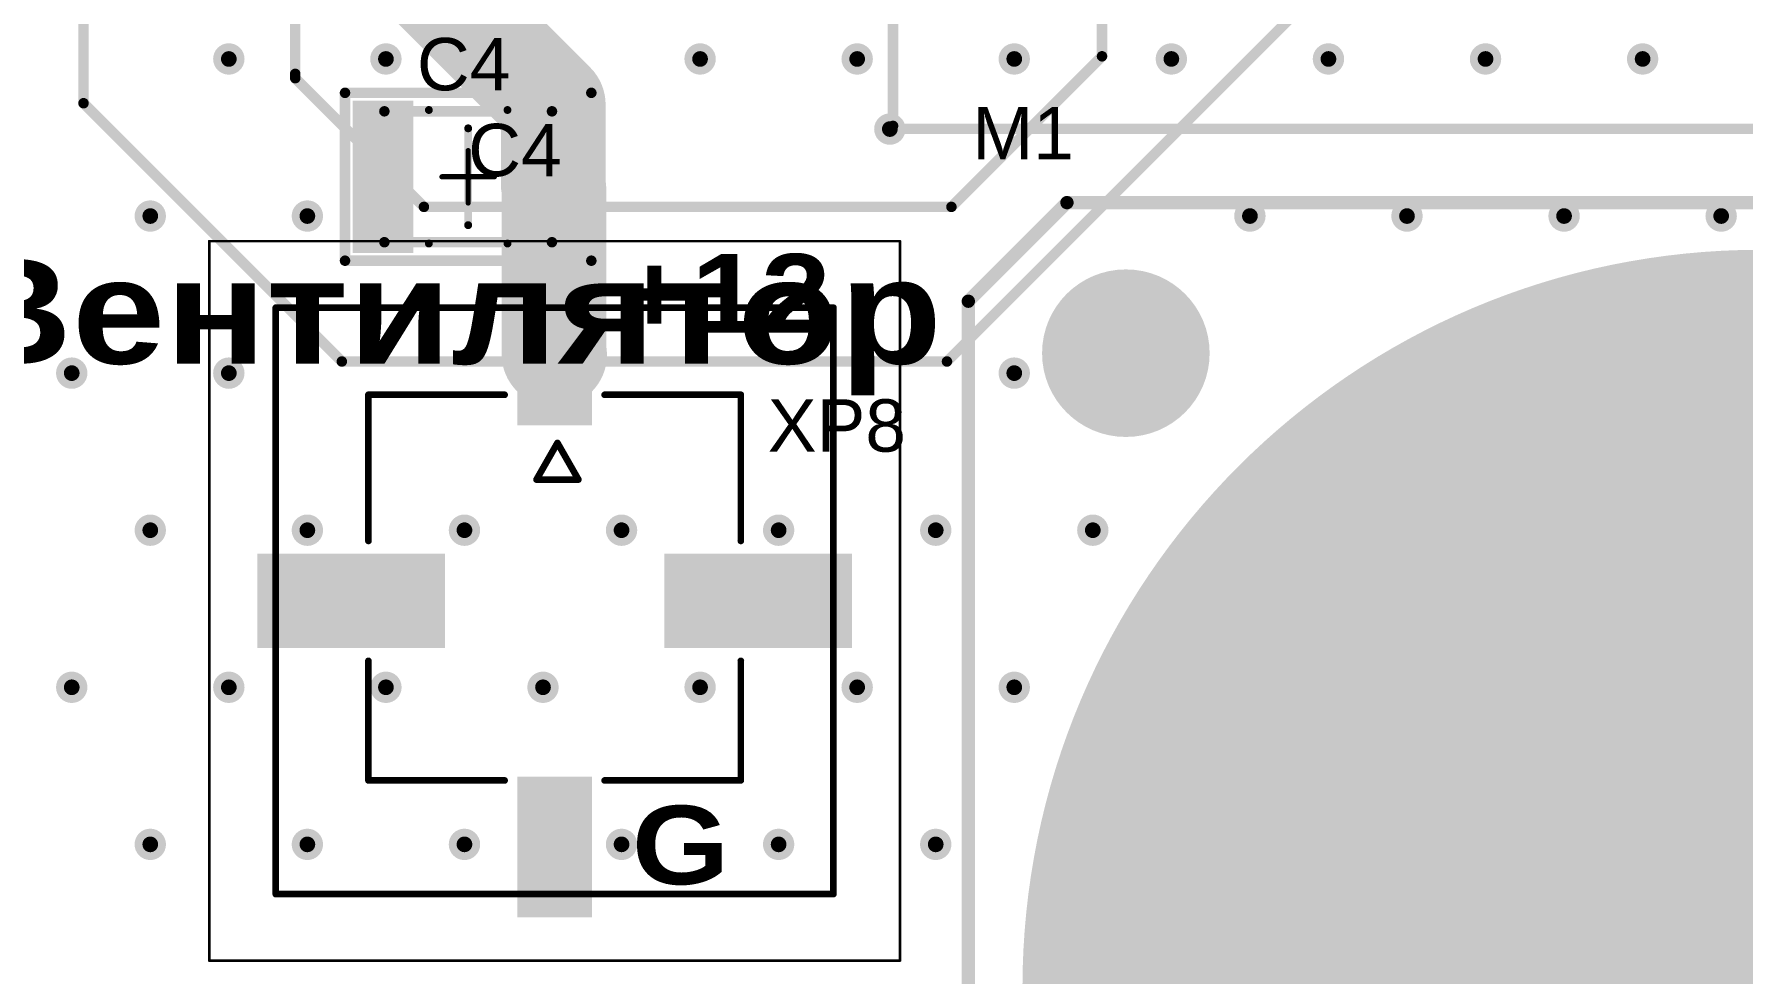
# Model space of a CAD drawing. Header units: inches. Extents: x 0 to 106, y 0 to 106.
# Drawn here: x 20.03 to 52.66, y 18.28 to 36.22 of the extents above; entities that cross this region are included whole.
import ezdxf

# ---------------------------------------------------------------- set-up
doc = ezdxf.new("R2010")
doc.units = ezdxf.units.IN
for name, color, linetype in [('Bottom Layer', 5, 'Continuous'), ('Bottom Solder', 6, 'Continuous'), ('Mechanical 13', 56, 'Continuous'), ('Mechanical 15', 56, 'Continuous'), ('Mechanical 16', 56, 'Continuous'), ('Mechanical 5', 56, 'Continuous'), ('Pad Holes', 156, 'Continuous'), ('Top Layer', 1, 'Continuous'), ('Top Overlay', 2, 'Continuous'), ('Top Paste', 8, 'Continuous'), ('Top Solder', 216, 'Continuous'), ('Via Holes', 16, 'Continuous')]:
    doc.layers.add(name, color=color, linetype=linetype)
doc.styles.add('Arial', font='', dxfattribs={"height": 0.2})
doc.styles.add('Arial Black', font='', dxfattribs={"height": 0.2})
doc.styles.get('Arial').set_extended_font_data('Arial')
doc.styles.get('Arial Black').set_extended_font_data('Arial Black')

# ---------------------------------------------------------------- blocks, each defined once
blk = doc.blocks.new('M_____430450218_6')
at = {"layer": 'Top Layer'}
for points in [[(-0.635, 5.97), (0.635, 5.97), (0.635, 3.43), (-0.635, 3.43)], [(-5.6, 0.825), (-2.17, 0.825), (-2.17, -0.825), (-5.6, -0.825)], [(2.17, 0.825), (5.6, 0.825), (5.6, -0.825), (2.17, -0.825)], [(-0.635, -3.43), (0.635, -3.43), (0.635, -5.97), (-0.635, -5.97)]]:
    blk.add_hatch(color=1, dxfattribs=at).paths.add_polyline_path(points)
at = {"layer": 'Top Paste'}
for points in [[(-0.635, 5.97), (0.635, 5.97), (0.635, 3.43), (-0.635, 3.43)], [(-5.6, 0.825), (-2.17, 0.825), (-2.17, -0.825), (-5.6, -0.825)], [(2.17, 0.825), (5.6, 0.825), (5.6, -0.825), (2.17, -0.825)], [(-0.635, -3.43), (0.635, -3.43), (0.635, -5.97), (-0.635, -5.97)]]:
    blk.add_hatch(color=8, dxfattribs=at).paths.add_polyline_path(points)
at = {"layer": 'Top Solder'}
for points in [[(-0.711, 6.046), (0.711, 6.046), (0.711, 3.354), (-0.711, 3.354)], [(-5.676, 0.901), (-2.094, 0.901), (-2.094, -0.901), (-5.676, -0.901)], [(2.094, 0.901), (5.676, 0.901), (5.676, -0.901), (2.094, -0.901)], [(-0.711, -3.354), (0.711, -3.354), (0.711, -6.046), (-0.711, -6.046)]]:
    blk.add_hatch(color=216, dxfattribs=at).paths.add_polyline_path(points)
at = {"layer": 'Mechanical 13'}
for points in [[(-5.325, 5.6, 0.127, 0.127, 0), (-5.325, -5.6, 0.127, 0.127, 0)], [(5.325, 5.6, 0.127, 0.127, 0), (-5.325, 5.6, 0.127, 0.127, 0)], [(5.325, 5.6, 0.127, 0.127, 0), (5.325, -5.6, 0.127, 0.127, 0)], [(-0.054, -3.017, 0.127, 0.127, 0), (-0.454, -2.317, 0.127, 0.127, 0)], [(0.346, -2.317, 0.127, 0.127, 0), (-0.454, -2.317, 0.127, 0.127, 0)], [(0.346, -2.317, 0.127, 0.127, 0), (-0.054, -3.017, 0.127, 0.127, 0)], [(5.325, -5.6, 0.127, 0.127, 0), (-5.325, -5.6, 0.127, 0.127, 0)]]:
    blk.add_lwpolyline(points, format="xyseb", dxfattribs=at)
for points in [[(-5.357, 5.6, 0.0635, 0.0635, 1), (-5.293, 5.6, 0.0635, 0.0635, 1)], [(-5.357, 5.6, 0.0635, 0.0635, 1), (-5.293, 5.6, 0.0635, 0.0635, 1)], [(5.293, 5.6, 0.0635, 0.0635, 1), (5.357, 5.6, 0.0635, 0.0635, 1)], [(5.293, 5.6, 0.0635, 0.0635, 1), (5.357, 5.6, 0.0635, 0.0635, 1)], [(-0.486, -2.317, 0.0635, 0.0635, 1), (-0.422, -2.317, 0.0635, 0.0635, 1)], [(-0.486, -2.317, 0.0635, 0.0635, 1), (-0.422, -2.317, 0.0635, 0.0635, 1)], [(0.314, -2.317, 0.0635, 0.0635, 1), (0.378, -2.317, 0.0635, 0.0635, 1)], [(0.314, -2.317, 0.0635, 0.0635, 1), (0.378, -2.317, 0.0635, 0.0635, 1)], [(-0.086, -3.017, 0.0635, 0.0635, 1), (-0.022, -3.017, 0.0635, 0.0635, 1)], [(-0.086, -3.017, 0.0635, 0.0635, 1), (-0.022, -3.017, 0.0635, 0.0635, 1)], [(-5.357, -5.6, 0.0635, 0.0635, 1), (-5.293, -5.6, 0.0635, 0.0635, 1)], [(-5.357, -5.6, 0.0635, 0.0635, 1), (-5.293, -5.6, 0.0635, 0.0635, 1)], [(5.293, -5.6, 0.0635, 0.0635, 1), (5.357, -5.6, 0.0635, 0.0635, 1)], [(5.293, -5.6, 0.0635, 0.0635, 1), (5.357, -5.6, 0.0635, 0.0635, 1)]]:
    blk.add_lwpolyline(points, format="xyseb", close=True, dxfattribs=at)
at = {"layer": 'Mechanical 15'}
for points in [[(6.595, 6.87, 0.05, 0.05, 0), (-6.595, 6.87, 0.05, 0.05, 0)], [(-6.595, 6.87, 0.05, 0.05, 0), (-6.595, -6.87, 0.05, 0.05, 0)], [(6.595, 6.87, 0.05, 0.05, 0), (6.595, -6.87, 0.05, 0.05, 0)], [(6.595, -6.87, 0.05, 0.05, 0), (-6.595, -6.87, 0.05, 0.05, 0)]]:
    blk.add_lwpolyline(points, format="xyseb", dxfattribs=at)
for points in [[(-6.608, 6.87, 0.025, 0.025, 1), (-6.583, 6.87, 0.025, 0.025, 1)], [(-6.608, 6.87, 0.025, 0.025, 1), (-6.583, 6.87, 0.025, 0.025, 1)], [(6.583, 6.87, 0.025, 0.025, 1), (6.608, 6.87, 0.025, 0.025, 1)], [(6.583, 6.87, 0.025, 0.025, 1), (6.608, 6.87, 0.025, 0.025, 1)], [(-6.608, -6.87, 0.025, 0.025, 1), (-6.583, -6.87, 0.025, 0.025, 1)], [(-6.608, -6.87, 0.025, 0.025, 1), (-6.583, -6.87, 0.025, 0.025, 1)], [(6.583, -6.87, 0.025, 0.025, 1), (6.608, -6.87, 0.025, 0.025, 1)], [(6.583, -6.87, 0.025, 0.025, 1), (6.608, -6.87, 0.025, 0.025, 1)]]:
    blk.add_lwpolyline(points, format="xyseb", close=True, dxfattribs=at)
at = {"layer": 'Top Overlay'}
for points in [[(-3.556, 3.429, 0.127, 0.127, 0), (-3.556, 1.145, 0.127, 0.127, 0)], [(-0.955, 3.429, 0.127, 0.127, 0), (-3.556, 3.429, 0.127, 0.127, 0)], [(3.556, 3.429, 0.127, 0.127, 0), (0.955, 3.429, 0.127, 0.127, 0)], [(3.556, 3.429, 0.127, 0.127, 0), (3.556, 1.145, 0.127, 0.127, 0)], [(-3.556, -1.145, 0.127, 0.127, 0), (-3.556, -3.937, 0.127, 0.127, 0)], [(3.556, -1.145, 0.127, 0.127, 0), (3.556, -3.937, 0.127, 0.127, 0)], [(-0.054, -3.017, 0.127, 0.127, 0), (-0.454, -2.317, 0.127, 0.127, 0)], [(0.346, -2.317, 0.127, 0.127, 0), (-0.454, -2.317, 0.127, 0.127, 0)], [(0.346, -2.317, 0.127, 0.127, 0), (-0.054, -3.017, 0.127, 0.127, 0)], [(-0.955, -3.937, 0.127, 0.127, 0), (-3.556, -3.937, 0.127, 0.127, 0)], [(3.556, -3.937, 0.127, 0.127, 0), (0.955, -3.937, 0.127, 0.127, 0)]]:
    blk.add_lwpolyline(points, format="xyseb", dxfattribs=at)
for points in [[(-3.588, 3.429, 0.0635, 0.0635, 1), (-3.524, 3.429, 0.0635, 0.0635, 1)], [(-3.588, 3.429, 0.0635, 0.0635, 1), (-3.524, 3.429, 0.0635, 0.0635, 1)], [(-0.987, 3.429, 0.0635, 0.0635, 1), (-0.923, 3.429, 0.0635, 0.0635, 1)], [(0.923, 3.429, 0.0635, 0.0635, 1), (0.987, 3.429, 0.0635, 0.0635, 1)], [(3.524, 3.429, 0.0635, 0.0635, 1), (3.588, 3.429, 0.0635, 0.0635, 1)], [(3.524, 3.429, 0.0635, 0.0635, 1), (3.588, 3.429, 0.0635, 0.0635, 1)], [(-3.588, 1.145, 0.0635, 0.0635, 1), (-3.524, 1.145, 0.0635, 0.0635, 1)], [(3.524, 1.145, 0.0635, 0.0635, 1), (3.588, 1.145, 0.0635, 0.0635, 1)], [(-3.588, -1.145, 0.0635, 0.0635, 1), (-3.524, -1.145, 0.0635, 0.0635, 1)], [(3.524, -1.145, 0.0635, 0.0635, 1), (3.588, -1.145, 0.0635, 0.0635, 1)], [(-0.486, -2.317, 0.0635, 0.0635, 1), (-0.422, -2.317, 0.0635, 0.0635, 1)], [(-0.486, -2.317, 0.0635, 0.0635, 1), (-0.422, -2.317, 0.0635, 0.0635, 1)], [(0.314, -2.317, 0.0635, 0.0635, 1), (0.378, -2.317, 0.0635, 0.0635, 1)], [(0.314, -2.317, 0.0635, 0.0635, 1), (0.378, -2.317, 0.0635, 0.0635, 1)], [(-0.086, -3.017, 0.0635, 0.0635, 1), (-0.022, -3.017, 0.0635, 0.0635, 1)], [(-0.086, -3.017, 0.0635, 0.0635, 1), (-0.022, -3.017, 0.0635, 0.0635, 1)], [(-3.588, -3.937, 0.0635, 0.0635, 1), (-3.524, -3.937, 0.0635, 0.0635, 1)], [(-3.588, -3.937, 0.0635, 0.0635, 1), (-3.524, -3.937, 0.0635, 0.0635, 1)], [(-0.987, -3.937, 0.0635, 0.0635, 1), (-0.923, -3.937, 0.0635, 0.0635, 1)], [(0.923, -3.937, 0.0635, 0.0635, 1), (0.987, -3.937, 0.0635, 0.0635, 1)], [(3.524, -3.937, 0.0635, 0.0635, 1), (3.588, -3.937, 0.0635, 0.0635, 1)], [(3.524, -3.937, 0.0635, 0.0635, 1), (3.588, -3.937, 0.0635, 0.0635, 1)]]:
    blk.add_lwpolyline(points, format="xyseb", close=True, dxfattribs=at)
blk = doc.blocks.new('______3030_16')
at = {"layer": 'Bottom Solder'}
h = blk.add_hatch(color=6, dxfattribs=at)
edge = h.paths.add_edge_path()
edge.add_arc((0, 0), 14.1, 0, 360)
h = blk.add_hatch(color=6, dxfattribs=at)
edge = h.paths.add_edge_path()
edge.add_arc((-12.125, 12.125), 1.6, 0, 360)
h = blk.add_hatch(color=6, dxfattribs=at)
edge = h.paths.add_edge_path()
edge.add_arc((12.125, 12.125), 1.6, 0, 360)
h = blk.add_hatch(color=6, dxfattribs=at)
edge = h.paths.add_edge_path()
edge.add_arc((-12.125, -12.125), 1.6, 0, 360)
h = blk.add_hatch(color=6, dxfattribs=at)
edge = h.paths.add_edge_path()
edge.add_arc((12.125, -12.125), 1.6, 0, 360)
at = {"layer": 'Pad Holes'}
h = blk.add_hatch(color=7, dxfattribs=at)
edge = h.paths.add_edge_path()
edge.add_arc((0, 0), 14, 0, 360)
h = blk.add_hatch(color=7, dxfattribs=at)
edge = h.paths.add_edge_path()
edge.add_arc((-12.125, 12.125), 1.5, 0, 360)
h = blk.add_hatch(color=7, dxfattribs=at)
edge = h.paths.add_edge_path()
edge.add_arc((12.125, 12.125), 1.5, 0, 360)
h = blk.add_hatch(color=7, dxfattribs=at)
edge = h.paths.add_edge_path()
edge.add_arc((-12.125, -12.125), 1.5, 0, 360)
h = blk.add_hatch(color=7, dxfattribs=at)
edge = h.paths.add_edge_path()
edge.add_arc((12.125, -12.125), 1.5, 0, 360)
at = {"layer": 'Top Solder'}
h = blk.add_hatch(color=216, dxfattribs=at)
edge = h.paths.add_edge_path()
edge.add_arc((0, 0), 14.1, 0, 360)
h = blk.add_hatch(color=216, dxfattribs=at)
edge = h.paths.add_edge_path()
edge.add_arc((-12.125, 12.125), 1.6, 0, 360)
h = blk.add_hatch(color=216, dxfattribs=at)
edge = h.paths.add_edge_path()
edge.add_arc((12.125, 12.125), 1.6, 0, 360)
h = blk.add_hatch(color=216, dxfattribs=at)
edge = h.paths.add_edge_path()
edge.add_arc((-12.125, -12.125), 1.6, 0, 360)
h = blk.add_hatch(color=216, dxfattribs=at)
edge = h.paths.add_edge_path()
edge.add_arc((12.125, -12.125), 1.6, 0, 360)
at = {"layer": 'Mechanical 13'}
for points in [[(-13.25, 15, 0.254, 0.254, 0), (-15, 13.25, 0.254, 0.254, 0)], [(13.25, 15, 0.254, 0.254, 0), (-13.25, 15, 0.254, 0.254, 0)], [(15.133, 13.117, 0.254, 0.254, 0), (13.25, 15, 0.254, 0.254, 0)], [(-15, 13.25, 0.254, 0.254, 0), (-15, -13.25, 0.254, 0.254, 0)], [(15.133, 13.117, 0.254, 0.254, 0), (15.133, -13.117, 0.254, 0.254, 0)], [(15.133, -13.117, 0.254, 0.254, 0), (13.25, -15, 0.254, 0.254, 0)], [(-13.25, -15, 0.254, 0.254, 0), (-15, -13.25, 0.254, 0.254, 0)], [(13.25, -15, 0.254, 0.254, 0), (-13.25, -15, 0.254, 0.254, 0)]]:
    blk.add_lwpolyline(points, format="xyseb", dxfattribs=at)
for points in [[(-13.313, 15, 0.127, 0.127, 1), (-13.186, 15, 0.127, 0.127, 1)], [(-13.313, 15, 0.127, 0.127, 1), (-13.186, 15, 0.127, 0.127, 1)], [(13.186, 15, 0.127, 0.127, 1), (13.313, 15, 0.127, 0.127, 1)], [(13.186, 15, 0.127, 0.127, 1), (13.313, 15, 0.127, 0.127, 1)], [(-15.064, 13.25, 0.127, 0.127, 1), (-14.937, 13.25, 0.127, 0.127, 1)], [(-15.064, 13.25, 0.127, 0.127, 1), (-14.937, 13.25, 0.127, 0.127, 1)], [(15.07, 13.117, 0.127, 0.127, 1), (15.197, 13.117, 0.127, 0.127, 1)], [(15.07, 13.117, 0.127, 0.127, 1), (15.197, 13.117, 0.127, 0.127, 1)], [(15.07, -13.117, 0.127, 0.127, 1), (15.197, -13.117, 0.127, 0.127, 1)], [(15.07, -13.117, 0.127, 0.127, 1), (15.197, -13.117, 0.127, 0.127, 1)], [(-15.064, -13.25, 0.127, 0.127, 1), (-14.937, -13.25, 0.127, 0.127, 1)], [(-15.064, -13.25, 0.127, 0.127, 1), (-14.937, -13.25, 0.127, 0.127, 1)], [(-13.313, -15, 0.127, 0.127, 1), (-13.186, -15, 0.127, 0.127, 1)], [(-13.313, -15, 0.127, 0.127, 1), (-13.186, -15, 0.127, 0.127, 1)], [(13.186, -15, 0.127, 0.127, 1), (13.313, -15, 0.127, 0.127, 1)], [(13.186, -15, 0.127, 0.127, 1), (13.313, -15, 0.127, 0.127, 1)]]:
    blk.add_lwpolyline(points, format="xyseb", close=True, dxfattribs=at)
at = {"layer": 'Top Overlay'}
for points in [[(-13.25, 15, 0.254, 0.254, 0), (-15, 13.25, 0.254, 0.254, 0)], [(13.25, 15, 0.254, 0.254, 0), (-13.25, 15, 0.254, 0.254, 0)], [(15.133, 13.117, 0.254, 0.254, 0), (13.25, 15, 0.254, 0.254, 0)], [(-15, 13.25, 0.254, 0.254, 0), (-15, -13.25, 0.254, 0.254, 0)], [(15.133, 13.117, 0.254, 0.254, 0), (15.133, -13.117, 0.254, 0.254, 0)], [(15.133, -13.117, 0.254, 0.254, 0), (13.25, -15, 0.254, 0.254, 0)], [(-13.25, -15, 0.254, 0.254, 0), (-15, -13.25, 0.254, 0.254, 0)], [(13.25, -15, 0.254, 0.254, 0), (-13.25, -15, 0.254, 0.254, 0)]]:
    blk.add_lwpolyline(points, format="xyseb", dxfattribs=at)
for points in [[(-13.313, 15, 0.127, 0.127, 1), (-13.186, 15, 0.127, 0.127, 1)], [(-13.313, 15, 0.127, 0.127, 1), (-13.186, 15, 0.127, 0.127, 1)], [(13.186, 15, 0.127, 0.127, 1), (13.313, 15, 0.127, 0.127, 1)], [(13.186, 15, 0.127, 0.127, 1), (13.313, 15, 0.127, 0.127, 1)], [(-15.064, 13.25, 0.127, 0.127, 1), (-14.937, 13.25, 0.127, 0.127, 1)], [(-15.064, 13.25, 0.127, 0.127, 1), (-14.937, 13.25, 0.127, 0.127, 1)], [(15.07, 13.117, 0.127, 0.127, 1), (15.197, 13.117, 0.127, 0.127, 1)], [(15.07, 13.117, 0.127, 0.127, 1), (15.197, 13.117, 0.127, 0.127, 1)], [(15.07, -13.117, 0.127, 0.127, 1), (15.197, -13.117, 0.127, 0.127, 1)], [(15.07, -13.117, 0.127, 0.127, 1), (15.197, -13.117, 0.127, 0.127, 1)], [(-15.064, -13.25, 0.127, 0.127, 1), (-14.937, -13.25, 0.127, 0.127, 1)], [(-15.064, -13.25, 0.127, 0.127, 1), (-14.937, -13.25, 0.127, 0.127, 1)], [(-13.313, -15, 0.127, 0.127, 1), (-13.186, -15, 0.127, 0.127, 1)], [(-13.313, -15, 0.127, 0.127, 1), (-13.186, -15, 0.127, 0.127, 1)], [(13.186, -15, 0.127, 0.127, 1), (13.313, -15, 0.127, 0.127, 1)], [(13.186, -15, 0.127, 0.127, 1), (13.313, -15, 0.127, 0.127, 1)]]:
    blk.add_lwpolyline(points, format="xyseb", close=True, dxfattribs=at)
blk = doc.blocks.new('1210C_24')
at = {"layer": 'Top Layer'}
for points in [[(-2.102, 1.353), (-1.148, 1.353), (-1.148, -1.353), (-2.102, -1.353)], [(1.148, 1.353), (2.102, 1.353), (2.102, -1.353), (1.148, -1.353)]]:
    blk.add_hatch(color=1, dxfattribs=at).paths.add_polyline_path(points)
at = {"layer": 'Top Paste'}
for points in [[(-2.102, 1.353), (-1.148, 1.353), (-1.148, -1.353), (-2.102, -1.353)], [(1.148, 1.353), (2.102, 1.353), (2.102, -1.353), (1.148, -1.353)]]:
    blk.add_hatch(color=8, dxfattribs=at).paths.add_polyline_path(points)
at = {"layer": 'Top Solder'}
for points in [[(-2.204, 1.455), (-1.046, 1.455), (-1.046, -1.455), (-2.204, -1.455)], [(1.046, 1.455), (2.204, 1.455), (2.204, -1.455), (1.046, -1.455)]]:
    blk.add_hatch(color=216, dxfattribs=at).paths.add_polyline_path(points)
at = {"layer": 'Mechanical 13'}
for points in [[(-1.6, -1.25, 0.2, 0.2, 0), (-1.6, 1.25, 0.2, 0.2, 0)], [(-1.6, 1.25, 0.2, 0.2, 0), (1.6, 1.25, 0.2, 0.2, 0)], [(1.6, -1.25, 0.2, 0.2, 0), (1.6, 1.25, 0.2, 0.2, 0)], [(-1.6, -1.25, 0.2, 0.2, 0), (1.6, -1.25, 0.2, 0.2, 0)]]:
    blk.add_lwpolyline(points, format="xyseb", dxfattribs=at)
for points in [[(-1.65, 1.25, 0.1, 0.1, 1), (-1.55, 1.25, 0.1, 0.1, 1)], [(-1.65, 1.25, 0.1, 0.1, 1), (-1.55, 1.25, 0.1, 0.1, 1)], [(1.55, 1.25, 0.1, 0.1, 1), (1.65, 1.25, 0.1, 0.1, 1)], [(1.55, 1.25, 0.1, 0.1, 1), (1.65, 1.25, 0.1, 0.1, 1)], [(-1.65, -1.25, 0.1, 0.1, 1), (-1.55, -1.25, 0.1, 0.1, 1)], [(-1.65, -1.25, 0.1, 0.1, 1), (-1.55, -1.25, 0.1, 0.1, 1)], [(1.55, -1.25, 0.1, 0.1, 1), (1.65, -1.25, 0.1, 0.1, 1)], [(1.55, -1.25, 0.1, 0.1, 1), (1.65, -1.25, 0.1, 0.1, 1)]]:
    blk.add_lwpolyline(points, format="xyseb", close=True, dxfattribs=at)
at = {"layer": 'Mechanical 15'}
for points in [[(-2.352, -1.603, 0.2, 0.2, 0), (-2.352, 1.603, 0.2, 0.2, 0)], [(-2.352, 1.603, 0.2, 0.2, 0), (2.352, 1.603, 0.2, 0.2, 0)], [(2.352, -1.603, 0.2, 0.2, 0), (2.352, 1.603, 0.2, 0.2, 0)], [(-2.352, -1.603, 0.2, 0.2, 0), (2.352, -1.603, 0.2, 0.2, 0)]]:
    blk.add_lwpolyline(points, format="xyseb", dxfattribs=at)
for points in [[(-2.402, 1.603, 0.1, 0.1, 1), (-2.302, 1.603, 0.1, 0.1, 1)], [(-2.402, 1.603, 0.1, 0.1, 1), (-2.302, 1.603, 0.1, 0.1, 1)], [(2.302, 1.603, 0.1, 0.1, 1), (2.402, 1.603, 0.1, 0.1, 1)], [(2.302, 1.603, 0.1, 0.1, 1), (2.402, 1.603, 0.1, 0.1, 1)], [(-2.402, -1.603, 0.1, 0.1, 1), (-2.302, -1.603, 0.1, 0.1, 1)], [(-2.402, -1.603, 0.1, 0.1, 1), (-2.302, -1.603, 0.1, 0.1, 1)], [(2.302, -1.603, 0.1, 0.1, 1), (2.402, -1.603, 0.1, 0.1, 1)], [(2.302, -1.603, 0.1, 0.1, 1), (2.402, -1.603, 0.1, 0.1, 1)]]:
    blk.add_lwpolyline(points, format="xyseb", close=True, dxfattribs=at)
at = {"layer": 'Mechanical 16'}
for points in [[(0, -0.5, 0.1, 0.1, 0), (0, 0.5, 0.1, 0.1, 0)], [(-0.5, 0, 0.1, 0.1, 0), (0.5, 0, 0.1, 0.1, 0)]]:
    blk.add_lwpolyline(points, format="xyseb", dxfattribs=at)
for points in [[(-0.025, 0.5, 0.05, 0.05, 1), (0.025, 0.5, 0.05, 0.05, 1)], [(-0.525, 0, 0.05, 0.05, 1), (-0.475, 0, 0.05, 0.05, 1)], [(0.475, 0, 0.05, 0.05, 1), (0.525, 0, 0.05, 0.05, 1)], [(-0.025, -0.5, 0.05, 0.05, 1), (0.025, -0.5, 0.05, 0.05, 1)]]:
    blk.add_lwpolyline(points, format="xyseb", close=True, dxfattribs=at)
at = {"layer": 'Mechanical 5'}
for points in [[(-2.352, -1.603, 0.2, 0.2, 0), (-2.352, 1.603, 0.2, 0.2, 0)], [(-2.352, 1.603, 0.2, 0.2, 0), (2.352, 1.603, 0.2, 0.2, 0)], [(2.352, -1.603, 0.2, 0.2, 0), (2.352, 1.603, 0.2, 0.2, 0)], [(-2.352, -1.603, 0.2, 0.2, 0), (2.352, -1.603, 0.2, 0.2, 0)]]:
    blk.add_lwpolyline(points, format="xyseb", dxfattribs=at)
for points in [[(-2.402, 1.603, 0.1, 0.1, 1), (-2.302, 1.603, 0.1, 0.1, 1)], [(-2.402, 1.603, 0.1, 0.1, 1), (-2.302, 1.603, 0.1, 0.1, 1)], [(2.302, 1.603, 0.1, 0.1, 1), (2.402, 1.603, 0.1, 0.1, 1)], [(2.302, 1.603, 0.1, 0.1, 1), (2.402, 1.603, 0.1, 0.1, 1)], [(-2.402, -1.603, 0.1, 0.1, 1), (-2.302, -1.603, 0.1, 0.1, 1)], [(-2.402, -1.603, 0.1, 0.1, 1), (-2.302, -1.603, 0.1, 0.1, 1)], [(2.302, -1.603, 0.1, 0.1, 1), (2.402, -1.603, 0.1, 0.1, 1)], [(2.302, -1.603, 0.1, 0.1, 1), (2.402, -1.603, 0.1, 0.1, 1)]]:
    blk.add_lwpolyline(points, format="xyseb", close=True, dxfattribs=at)
at = {"layer": 'Top Overlay'}
for points in [[(-0.75, 1.275, 0.15, 0.15, 0), (0.75, 1.275, 0.15, 0.15, 0)], [(0, 0, 0.15, 0.15, 0), (0, 0.925, 0.15, 0.15, 0)], [(0, -0.925, 0.15, 0.15, 0), (0, 0, 0.15, 0.15, 0)], [(-0.75, -1.275, 0.15, 0.15, 0), (0.75, -1.275, 0.15, 0.15, 0)]]:
    blk.add_lwpolyline(points, format="xyseb", dxfattribs=at)
for points in [[(-0.788, 1.275, 0.075, 0.075, 1), (-0.713, 1.275, 0.075, 0.075, 1)], [(0.713, 1.275, 0.075, 0.075, 1), (0.788, 1.275, 0.075, 0.075, 1)], [(-0.038, 0.925, 0.075, 0.075, 1), (0.038, 0.925, 0.075, 0.075, 1)], [(-0.038, 0, 0.075, 0.075, 1), (0.038, 0, 0.075, 0.075, 1)], [(-0.038, 0, 0.075, 0.075, 1), (0.038, 0, 0.075, 0.075, 1)], [(-0.038, -0.925, 0.075, 0.075, 1), (0.038, -0.925, 0.075, 0.075, 1)], [(-0.788, -1.275, 0.075, 0.075, 1), (-0.713, -1.275, 0.075, 0.075, 1)], [(0.713, -1.275, 0.075, 0.075, 1), (0.788, -1.275, 0.075, 0.075, 1)]]:
    blk.add_lwpolyline(points, format="xyseb", close=True, dxfattribs=at)
at = {"layer": 'Mechanical 5', "style": 'Arial'}
blk.add_text('C4', height=1, rotation=360, dxfattribs=at).set_placement((0, 0.011))

msp = doc.modelspace()

# ---------------------------------------------------------------- hatches: boundary and pattern name
at = {"layer": 'Bottom Layer'}
h = msp.add_hatch(color=5, dxfattribs=at)
edge = h.paths.add_edge_path()
edge.add_arc((23.75, 35.75), 0.3, 0, 360)
h = msp.add_hatch(color=5, dxfattribs=at)
edge = h.paths.add_edge_path()
edge.add_arc((26.75, 35.75), 0.3, 0, 360)
h = msp.add_hatch(color=5, dxfattribs=at)
edge = h.paths.add_edge_path()
edge.add_arc((32.75, 35.75), 0.3, 0, 360)
h = msp.add_hatch(color=5, dxfattribs=at)
edge = h.paths.add_edge_path()
edge.add_arc((35.75, 35.75), 0.3, 0, 360)
h = msp.add_hatch(color=5, dxfattribs=at)
edge = h.paths.add_edge_path()
edge.add_arc((38.75, 35.75), 0.3, 0, 360)
h = msp.add_hatch(color=5, dxfattribs=at)
edge = h.paths.add_edge_path()
edge.add_arc((41.75, 35.75), 0.3, 0, 360)
h = msp.add_hatch(color=5, dxfattribs=at)
edge = h.paths.add_edge_path()
edge.add_arc((44.75, 35.75), 0.3, 0, 360)
h = msp.add_hatch(color=5, dxfattribs=at)
edge = h.paths.add_edge_path()
edge.add_arc((47.75, 35.75), 0.3, 0, 360)
h = msp.add_hatch(color=5, dxfattribs=at)
edge = h.paths.add_edge_path()
edge.add_arc((50.75, 35.75), 0.3, 0, 360)
h = msp.add_hatch(color=5, dxfattribs=at)
edge = h.paths.add_edge_path()
edge.add_arc((36.374, 34.411), 0.3, 0, 360)
h = msp.add_hatch(color=5, dxfattribs=at)
edge = h.paths.add_edge_path()
edge.add_arc((22.25, 32.75), 0.3, 0, 360)
h = msp.add_hatch(color=5, dxfattribs=at)
edge = h.paths.add_edge_path()
edge.add_arc((25.25, 32.75), 0.3, 0, 360)
h = msp.add_hatch(color=5, dxfattribs=at)
edge = h.paths.add_edge_path()
edge.add_arc((43.25, 32.75), 0.3, 0, 360)
h = msp.add_hatch(color=5, dxfattribs=at)
edge = h.paths.add_edge_path()
edge.add_arc((46.25, 32.75), 0.3, 0, 360)
h = msp.add_hatch(color=5, dxfattribs=at)
edge = h.paths.add_edge_path()
edge.add_arc((49.25, 32.75), 0.3, 0, 360)
h = msp.add_hatch(color=5, dxfattribs=at)
edge = h.paths.add_edge_path()
edge.add_arc((52.25, 32.75), 0.3, 0, 360)
h = msp.add_hatch(color=5, dxfattribs=at)
edge = h.paths.add_edge_path()
edge.add_arc((20.75, 29.75), 0.3, 0, 360)
h = msp.add_hatch(color=5, dxfattribs=at)
edge = h.paths.add_edge_path()
edge.add_arc((23.75, 29.75), 0.3, 0, 360)
h = msp.add_hatch(color=5, dxfattribs=at)
edge = h.paths.add_edge_path()
edge.add_arc((38.75, 29.75), 0.3, 0, 360)
h = msp.add_hatch(color=5, dxfattribs=at)
edge = h.paths.add_edge_path()
edge.add_arc((22.25, 26.75), 0.3, 0, 360)
h = msp.add_hatch(color=5, dxfattribs=at)
edge = h.paths.add_edge_path()
edge.add_arc((25.25, 26.75), 0.3, 0, 360)
h = msp.add_hatch(color=5, dxfattribs=at)
edge = h.paths.add_edge_path()
edge.add_arc((28.25, 26.75), 0.3, 0, 360)
h = msp.add_hatch(color=5, dxfattribs=at)
edge = h.paths.add_edge_path()
edge.add_arc((31.25, 26.75), 0.3, 0, 360)
h = msp.add_hatch(color=5, dxfattribs=at)
edge = h.paths.add_edge_path()
edge.add_arc((34.25, 26.75), 0.3, 0, 360)
h = msp.add_hatch(color=5, dxfattribs=at)
edge = h.paths.add_edge_path()
edge.add_arc((37.25, 26.75), 0.3, 0, 360)
h = msp.add_hatch(color=5, dxfattribs=at)
edge = h.paths.add_edge_path()
edge.add_arc((40.25, 26.75), 0.3, 0, 360)
h = msp.add_hatch(color=5, dxfattribs=at)
edge = h.paths.add_edge_path()
edge.add_arc((20.75, 23.75), 0.3, 0, 360)
h = msp.add_hatch(color=5, dxfattribs=at)
edge = h.paths.add_edge_path()
edge.add_arc((23.75, 23.75), 0.3, 0, 360)
h = msp.add_hatch(color=5, dxfattribs=at)
edge = h.paths.add_edge_path()
edge.add_arc((26.75, 23.75), 0.3, 0, 360)
h = msp.add_hatch(color=5, dxfattribs=at)
edge = h.paths.add_edge_path()
edge.add_arc((29.75, 23.75), 0.3, 0, 360)
h = msp.add_hatch(color=5, dxfattribs=at)
edge = h.paths.add_edge_path()
edge.add_arc((32.75, 23.75), 0.3, 0, 360)
h = msp.add_hatch(color=5, dxfattribs=at)
edge = h.paths.add_edge_path()
edge.add_arc((35.75, 23.75), 0.3, 0, 360)
h = msp.add_hatch(color=5, dxfattribs=at)
edge = h.paths.add_edge_path()
edge.add_arc((38.75, 23.75), 0.3, 0, 360)
h = msp.add_hatch(color=5, dxfattribs=at)
edge = h.paths.add_edge_path()
edge.add_arc((22.25, 20.75), 0.3, 0, 360)
h = msp.add_hatch(color=5, dxfattribs=at)
edge = h.paths.add_edge_path()
edge.add_arc((25.25, 20.75), 0.3, 0, 360)
h = msp.add_hatch(color=5, dxfattribs=at)
edge = h.paths.add_edge_path()
edge.add_arc((28.25, 20.75), 0.3, 0, 360)
h = msp.add_hatch(color=5, dxfattribs=at)
edge = h.paths.add_edge_path()
edge.add_arc((31.25, 20.75), 0.3, 0, 360)
h = msp.add_hatch(color=5, dxfattribs=at)
edge = h.paths.add_edge_path()
edge.add_arc((34.25, 20.75), 0.3, 0, 360)
h = msp.add_hatch(color=5, dxfattribs=at)
edge = h.paths.add_edge_path()
edge.add_arc((37.25, 20.75), 0.3, 0, 360)
at = {"layer": 'Top Layer'}
h = msp.add_hatch(color=1, dxfattribs=at)
edge = h.paths.add_edge_path()
edge.add_arc((23.75, 35.75), 0.3, 0, 360)
h = msp.add_hatch(color=1, dxfattribs=at)
edge = h.paths.add_edge_path()
edge.add_arc((26.75, 35.75), 0.3, 0, 360)
h = msp.add_hatch(color=1, dxfattribs=at)
edge = h.paths.add_edge_path()
edge.add_arc((32.75, 35.75), 0.3, 0, 360)
h = msp.add_hatch(color=1, dxfattribs=at)
edge = h.paths.add_edge_path()
edge.add_arc((35.75, 35.75), 0.3, 0, 360)
h = msp.add_hatch(color=1, dxfattribs=at)
edge = h.paths.add_edge_path()
edge.add_arc((38.75, 35.75), 0.3, 0, 360)
h = msp.add_hatch(color=1, dxfattribs=at)
edge = h.paths.add_edge_path()
edge.add_arc((41.75, 35.75), 0.3, 0, 360)
h = msp.add_hatch(color=1, dxfattribs=at)
edge = h.paths.add_edge_path()
edge.add_arc((44.75, 35.75), 0.3, 0, 360)
h = msp.add_hatch(color=1, dxfattribs=at)
edge = h.paths.add_edge_path()
edge.add_arc((47.75, 35.75), 0.3, 0, 360)
h = msp.add_hatch(color=1, dxfattribs=at)
edge = h.paths.add_edge_path()
edge.add_arc((50.75, 35.75), 0.3, 0, 360)
h = msp.add_hatch(color=1, dxfattribs=at)
edge = h.paths.add_edge_path()
edge.add_arc((36.374, 34.411), 0.3, 0, 360)
h = msp.add_hatch(color=1, dxfattribs=at)
edge = h.paths.add_edge_path()
edge.add_arc((22.25, 32.75), 0.3, 0, 360)
h = msp.add_hatch(color=1, dxfattribs=at)
edge = h.paths.add_edge_path()
edge.add_arc((25.25, 32.75), 0.3, 0, 360)
h = msp.add_hatch(color=1, dxfattribs=at)
edge = h.paths.add_edge_path()
edge.add_arc((43.25, 32.75), 0.3, 0, 360)
h = msp.add_hatch(color=1, dxfattribs=at)
edge = h.paths.add_edge_path()
edge.add_arc((46.25, 32.75), 0.3, 0, 360)
h = msp.add_hatch(color=1, dxfattribs=at)
edge = h.paths.add_edge_path()
edge.add_arc((49.25, 32.75), 0.3, 0, 360)
h = msp.add_hatch(color=1, dxfattribs=at)
edge = h.paths.add_edge_path()
edge.add_arc((52.25, 32.75), 0.3, 0, 360)
h = msp.add_hatch(color=1, dxfattribs=at)
edge = h.paths.add_edge_path()
edge.add_arc((20.75, 29.75), 0.3, 0, 360)
h = msp.add_hatch(color=1, dxfattribs=at)
edge = h.paths.add_edge_path()
edge.add_arc((23.75, 29.75), 0.3, 0, 360)
h = msp.add_hatch(color=1, dxfattribs=at)
edge = h.paths.add_edge_path()
edge.add_arc((38.75, 29.75), 0.3, 0, 360)
h = msp.add_hatch(color=1, dxfattribs=at)
edge = h.paths.add_edge_path()
edge.add_arc((22.25, 26.75), 0.3, 0, 360)
h = msp.add_hatch(color=1, dxfattribs=at)
edge = h.paths.add_edge_path()
edge.add_arc((25.25, 26.75), 0.3, 0, 360)
h = msp.add_hatch(color=1, dxfattribs=at)
edge = h.paths.add_edge_path()
edge.add_arc((28.25, 26.75), 0.3, 0, 360)
h = msp.add_hatch(color=1, dxfattribs=at)
edge = h.paths.add_edge_path()
edge.add_arc((31.25, 26.75), 0.3, 0, 360)
h = msp.add_hatch(color=1, dxfattribs=at)
edge = h.paths.add_edge_path()
edge.add_arc((34.25, 26.75), 0.3, 0, 360)
h = msp.add_hatch(color=1, dxfattribs=at)
edge = h.paths.add_edge_path()
edge.add_arc((37.25, 26.75), 0.3, 0, 360)
h = msp.add_hatch(color=1, dxfattribs=at)
edge = h.paths.add_edge_path()
edge.add_arc((40.25, 26.75), 0.3, 0, 360)
h = msp.add_hatch(color=1, dxfattribs=at)
edge = h.paths.add_edge_path()
edge.add_arc((20.75, 23.75), 0.3, 0, 360)
h = msp.add_hatch(color=1, dxfattribs=at)
edge = h.paths.add_edge_path()
edge.add_arc((23.75, 23.75), 0.3, 0, 360)
h = msp.add_hatch(color=1, dxfattribs=at)
edge = h.paths.add_edge_path()
edge.add_arc((26.75, 23.75), 0.3, 0, 360)
h = msp.add_hatch(color=1, dxfattribs=at)
edge = h.paths.add_edge_path()
edge.add_arc((29.75, 23.75), 0.3, 0, 360)
h = msp.add_hatch(color=1, dxfattribs=at)
edge = h.paths.add_edge_path()
edge.add_arc((32.75, 23.75), 0.3, 0, 360)
h = msp.add_hatch(color=1, dxfattribs=at)
edge = h.paths.add_edge_path()
edge.add_arc((35.75, 23.75), 0.3, 0, 360)
h = msp.add_hatch(color=1, dxfattribs=at)
edge = h.paths.add_edge_path()
edge.add_arc((38.75, 23.75), 0.3, 0, 360)
h = msp.add_hatch(color=1, dxfattribs=at)
edge = h.paths.add_edge_path()
edge.add_arc((22.25, 20.75), 0.3, 0, 360)
h = msp.add_hatch(color=1, dxfattribs=at)
edge = h.paths.add_edge_path()
edge.add_arc((25.25, 20.75), 0.3, 0, 360)
h = msp.add_hatch(color=1, dxfattribs=at)
edge = h.paths.add_edge_path()
edge.add_arc((28.25, 20.75), 0.3, 0, 360)
h = msp.add_hatch(color=1, dxfattribs=at)
edge = h.paths.add_edge_path()
edge.add_arc((31.25, 20.75), 0.3, 0, 360)
h = msp.add_hatch(color=1, dxfattribs=at)
edge = h.paths.add_edge_path()
edge.add_arc((34.25, 20.75), 0.3, 0, 360)
h = msp.add_hatch(color=1, dxfattribs=at)
edge = h.paths.add_edge_path()
edge.add_arc((37.25, 20.75), 0.3, 0, 360)
at = {"layer": 'Via Holes'}
h = msp.add_hatch(color=7, dxfattribs=at)
edge = h.paths.add_edge_path()
edge.add_arc((23.75, 35.75), 0.15, 0, 360)
h = msp.add_hatch(color=7, dxfattribs=at)
edge = h.paths.add_edge_path()
edge.add_arc((26.75, 35.75), 0.15, 0, 360)
h = msp.add_hatch(color=7, dxfattribs=at)
edge = h.paths.add_edge_path()
edge.add_arc((32.75, 35.75), 0.15, 0, 360)
h = msp.add_hatch(color=7, dxfattribs=at)
edge = h.paths.add_edge_path()
edge.add_arc((35.75, 35.75), 0.15, 0, 360)
h = msp.add_hatch(color=7, dxfattribs=at)
edge = h.paths.add_edge_path()
edge.add_arc((38.75, 35.75), 0.15, 0, 360)
h = msp.add_hatch(color=7, dxfattribs=at)
edge = h.paths.add_edge_path()
edge.add_arc((41.75, 35.75), 0.15, 0, 360)
h = msp.add_hatch(color=7, dxfattribs=at)
edge = h.paths.add_edge_path()
edge.add_arc((44.75, 35.75), 0.15, 0, 360)
h = msp.add_hatch(color=7, dxfattribs=at)
edge = h.paths.add_edge_path()
edge.add_arc((47.75, 35.75), 0.15, 0, 360)
h = msp.add_hatch(color=7, dxfattribs=at)
edge = h.paths.add_edge_path()
edge.add_arc((50.75, 35.75), 0.15, 0, 360)
h = msp.add_hatch(color=7, dxfattribs=at)
edge = h.paths.add_edge_path()
edge.add_arc((36.374, 34.411), 0.15, 0, 360)
h = msp.add_hatch(color=7, dxfattribs=at)
edge = h.paths.add_edge_path()
edge.add_arc((22.25, 32.75), 0.15, 0, 360)
h = msp.add_hatch(color=7, dxfattribs=at)
edge = h.paths.add_edge_path()
edge.add_arc((25.25, 32.75), 0.15, 0, 360)
h = msp.add_hatch(color=7, dxfattribs=at)
edge = h.paths.add_edge_path()
edge.add_arc((43.25, 32.75), 0.15, 0, 360)
h = msp.add_hatch(color=7, dxfattribs=at)
edge = h.paths.add_edge_path()
edge.add_arc((46.25, 32.75), 0.15, 0, 360)
h = msp.add_hatch(color=7, dxfattribs=at)
edge = h.paths.add_edge_path()
edge.add_arc((49.25, 32.75), 0.15, 0, 360)
h = msp.add_hatch(color=7, dxfattribs=at)
edge = h.paths.add_edge_path()
edge.add_arc((52.25, 32.75), 0.15, 0, 360)
h = msp.add_hatch(color=7, dxfattribs=at)
edge = h.paths.add_edge_path()
edge.add_arc((20.75, 29.75), 0.15, 0, 360)
h = msp.add_hatch(color=7, dxfattribs=at)
edge = h.paths.add_edge_path()
edge.add_arc((23.75, 29.75), 0.15, 0, 360)
h = msp.add_hatch(color=7, dxfattribs=at)
edge = h.paths.add_edge_path()
edge.add_arc((38.75, 29.75), 0.15, 0, 360)
h = msp.add_hatch(color=7, dxfattribs=at)
edge = h.paths.add_edge_path()
edge.add_arc((22.25, 26.75), 0.15, 0, 360)
h = msp.add_hatch(color=7, dxfattribs=at)
edge = h.paths.add_edge_path()
edge.add_arc((25.25, 26.75), 0.15, 0, 360)
h = msp.add_hatch(color=7, dxfattribs=at)
edge = h.paths.add_edge_path()
edge.add_arc((28.25, 26.75), 0.15, 0, 360)
h = msp.add_hatch(color=7, dxfattribs=at)
edge = h.paths.add_edge_path()
edge.add_arc((31.25, 26.75), 0.15, 0, 360)
h = msp.add_hatch(color=7, dxfattribs=at)
edge = h.paths.add_edge_path()
edge.add_arc((34.25, 26.75), 0.15, 0, 360)
h = msp.add_hatch(color=7, dxfattribs=at)
edge = h.paths.add_edge_path()
edge.add_arc((37.25, 26.75), 0.15, 0, 360)
h = msp.add_hatch(color=7, dxfattribs=at)
edge = h.paths.add_edge_path()
edge.add_arc((40.25, 26.75), 0.15, 0, 360)
h = msp.add_hatch(color=7, dxfattribs=at)
edge = h.paths.add_edge_path()
edge.add_arc((20.75, 23.75), 0.15, 0, 360)
h = msp.add_hatch(color=7, dxfattribs=at)
edge = h.paths.add_edge_path()
edge.add_arc((23.75, 23.75), 0.15, 0, 360)
h = msp.add_hatch(color=7, dxfattribs=at)
edge = h.paths.add_edge_path()
edge.add_arc((26.75, 23.75), 0.15, 0, 360)
h = msp.add_hatch(color=7, dxfattribs=at)
edge = h.paths.add_edge_path()
edge.add_arc((29.75, 23.75), 0.15, 0, 360)
h = msp.add_hatch(color=7, dxfattribs=at)
edge = h.paths.add_edge_path()
edge.add_arc((32.75, 23.75), 0.15, 0, 360)
h = msp.add_hatch(color=7, dxfattribs=at)
edge = h.paths.add_edge_path()
edge.add_arc((35.75, 23.75), 0.15, 0, 360)
h = msp.add_hatch(color=7, dxfattribs=at)
edge = h.paths.add_edge_path()
edge.add_arc((38.75, 23.75), 0.15, 0, 360)
h = msp.add_hatch(color=7, dxfattribs=at)
edge = h.paths.add_edge_path()
edge.add_arc((22.25, 20.75), 0.15, 0, 360)
h = msp.add_hatch(color=7, dxfattribs=at)
edge = h.paths.add_edge_path()
edge.add_arc((25.25, 20.75), 0.15, 0, 360)
h = msp.add_hatch(color=7, dxfattribs=at)
edge = h.paths.add_edge_path()
edge.add_arc((28.25, 20.75), 0.15, 0, 360)
h = msp.add_hatch(color=7, dxfattribs=at)
edge = h.paths.add_edge_path()
edge.add_arc((31.25, 20.75), 0.15, 0, 360)
h = msp.add_hatch(color=7, dxfattribs=at)
edge = h.paths.add_edge_path()
edge.add_arc((34.25, 20.75), 0.15, 0, 360)
h = msp.add_hatch(color=7, dxfattribs=at)
edge = h.paths.add_edge_path()
edge.add_arc((37.25, 20.75), 0.15, 0, 360)

# ---------------------------------------------------------------- linework, layer by layer
at = {"layer": 'Bottom Layer'}
for points in [[(20.975, 34.905, 0.2, 0.2, 0), (20.975, 69.597, 0.2, 0.2, 0)], [(25.018, 35.466, 0.2, 0.2, 0), (25.018, 64.896, 0.2, 0.2, 0)], [(40.426, 35.801, 0.2, 0.2, 0), (40.426, 39.801, 0.2, 0.2, 0)], [(36.435, 34.472, 0.2, 0.2, 0), (36.435, 39.299, 0.2, 0.2, 0)], [(37.465, 29.972, 0.2, 0.2, 0), (45.48, 37.987, 0.2, 0.2, 0)], [(37.55, 32.925, 0.2, 0.2, 0), (40.426, 35.801, 0.2, 0.2, 0)], [(25.018, 35.466, 0.2, 0.2, 0), (25.018, 35.383, 0.2, 0.2, 0)], [(25.018, 35.466, 0.2, 0.2, -0.000038), (25.018, 35.466, 0.2, 0.2, 0)], [(25.018, 35.383, 0.2, 0.2, 0), (27.476, 32.925, 0.2, 0.2, 0)], [(20.975, 34.905, 0.2, 0.2, 0), (25.908, 29.972, 0.2, 0.2, 0)], [(36.374, 34.411, 0.2, 0.2, 0), (36.435, 34.472, 0.2, 0.2, 0)], [(27.476, 32.925, 0.2, 0.2, 0), (37.55, 32.925, 0.2, 0.2, 0)], [(25.908, 29.972, 0.2, 0.2, 0), (37.465, 29.972, 0.2, 0.2, 0)]]:
    msp.add_lwpolyline(points, format="xyseb", dxfattribs=at)
for points in [[(40.376, 35.801, 0.1, 0.1, 1), (40.476, 35.801, 0.1, 0.1, 1)], [(40.376, 35.801, 0.1, 0.1, 1), (40.476, 35.801, 0.1, 0.1, 1)], [(24.968, 35.466, 0.1, 0.1, 1), (25.068, 35.466, 0.1, 0.1, 1)], [(24.968, 35.466, 0.1, 0.1, 1), (25.068, 35.466, 0.1, 0.1, 1)], [(24.968, 35.466, 0.1, 0.1, 1), (25.068, 35.466, 0.1, 0.1, 1)], [(24.968, 35.466, 0.1, 0.1, 1), (25.068, 35.466, 0.1, 0.1, 1)], [(24.968, 35.383, 0.1, 0.1, 1), (25.068, 35.383, 0.1, 0.1, 1)], [(24.968, 35.383, 0.1, 0.1, 1), (25.068, 35.383, 0.1, 0.1, 1)], [(20.925, 34.905, 0.1, 0.1, 1), (21.025, 34.905, 0.1, 0.1, 1)], [(20.925, 34.905, 0.1, 0.1, 1), (21.025, 34.905, 0.1, 0.1, 1)], [(36.324, 34.411, 0.1, 0.1, 1), (36.424, 34.411, 0.1, 0.1, 1)], [(36.385, 34.472, 0.1, 0.1, 1), (36.485, 34.472, 0.1, 0.1, 1)], [(36.385, 34.472, 0.1, 0.1, 1), (36.485, 34.472, 0.1, 0.1, 1)], [(27.426, 32.925, 0.1, 0.1, 1), (27.526, 32.925, 0.1, 0.1, 1)], [(27.426, 32.925, 0.1, 0.1, 1), (27.526, 32.925, 0.1, 0.1, 1)], [(37.5, 32.925, 0.1, 0.1, 1), (37.6, 32.925, 0.1, 0.1, 1)], [(37.5, 32.925, 0.1, 0.1, 1), (37.6, 32.925, 0.1, 0.1, 1)], [(25.858, 29.972, 0.1, 0.1, 1), (25.958, 29.972, 0.1, 0.1, 1)], [(25.858, 29.972, 0.1, 0.1, 1), (25.958, 29.972, 0.1, 0.1, 1)], [(37.415, 29.972, 0.1, 0.1, 1), (37.515, 29.972, 0.1, 0.1, 1)], [(37.415, 29.972, 0.1, 0.1, 1), (37.515, 29.972, 0.1, 0.1, 1)]]:
    msp.add_lwpolyline(points, format="xyseb", close=True, dxfattribs=at)
at = {"layer": 'Top Layer'}
for points in [[(25.05, 39.775, 2, 2, 0), (29.946, 34.879, 2, 2, 0)], [(29.946, 33.353, 2, 2, 0), (29.946, 34.879, 2, 2, 0)], [(36.374, 34.411, 0.2, 0.2, 0), (36.38, 34.417, 0.2, 0.2, 0)], [(36.38, 34.417, 0.2, 0.2, 0), (86.792, 34.417, 0.2, 0.2, 0)], [(29.959, 30.113, 2, 2, 0), (29.959, 33.261, 2, 2, 0)], [(29.959, 30.113, 2, 2, 0), (29.972, 30.1, 2, 2, 0)]]:
    msp.add_lwpolyline(points, format="xyseb", dxfattribs=at)
for points in [[(29.446, 34.879, 1, 1, 1), (30.446, 34.879, 1, 1, 1)], [(29.446, 34.879, 1, 1, 1), (30.446, 34.879, 1, 1, 1)], [(29.446, 33.353, 1, 1, 1), (30.446, 33.353, 1, 1, 1)], [(36.324, 34.411, 0.1, 0.1, 1), (36.424, 34.411, 0.1, 0.1, 1)], [(36.33, 34.417, 0.1, 0.1, 1), (36.43, 34.417, 0.1, 0.1, 1)], [(36.33, 34.417, 0.1, 0.1, 1), (36.43, 34.417, 0.1, 0.1, 1)], [(29.459, 33.261, 1, 1, 1), (30.459, 33.261, 1, 1, 1)], [(29.459, 30.113, 1, 1, 1), (30.459, 30.113, 1, 1, 1)], [(29.459, 30.113, 1, 1, 1), (30.459, 30.113, 1, 1, 1)], [(29.472, 30.1, 1, 1, 1), (30.472, 30.1, 1, 1, 1)]]:
    msp.add_lwpolyline(points, format="xyseb", close=True, dxfattribs=at)

# ---------------------------------------------------------------- block references
msp.add_blockref('1210C_24', (28.321, 33.5))
at = {"rotation": 180}
for name, p in [('______3030_16', (53.006, 18.006)), ('M_____430450218_6', (29.972, 25.4))]:
    msp.add_blockref(name, p, dxfattribs=at)

# ---------------------------------------------------------------- texts
at = {"layer": 'Top Overlay'}
for s, height, style, p in [('C4', 1, 'Arial', (27.342, 35.151)), ('M1', 1, 'Arial', (37.948, 33.833)), ('+12', 1.5, 'Arial Black', (31.175, 30.525)), ('Вентилятор', 2, 'Arial Black', (18.447, 29.929)), ('XP8', 1, 'Arial', (34.042, 28.25)), ('G', 1.5, 'Arial Black', (31.447, 19.988))]:
    msp.add_text(s, height=height, dxfattribs=dict(at, style=style)).set_placement(p)

doc.saveas('drawing.dxf')
